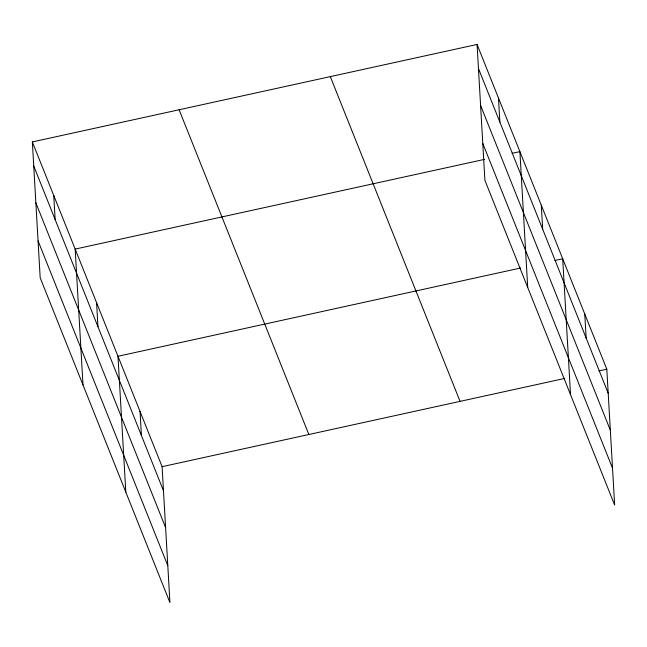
<?xml version="1.0" encoding="UTF-8"?>
<svg xmlns="http://www.w3.org/2000/svg" width="647" height="647" viewBox="0 0 647 647"><rect width="100%" height="100%" fill="white"/><g stroke="black" fill="none" stroke-linecap="round" stroke-linejoin="round"><path stroke-width="0.97" d="M32.35 141.928L162.098 466.673L169.926 602.551L40.187 277.798L32.35 141.928L477.074 44.449L606.813 369.202L614.65 505.072L484.902 180.327L477.074 44.449M484.668 159.34L75.165 249.095L83.002 384.965M512.06 153.331L519.889 151.616L527.717 287.494M520.633 268.012L117.98 356.262L125.817 492.132M554.875 260.506L562.704 258.784L570.533 394.662M162.098 466.673L564.742 378.422M598.985 370.917L606.813 369.202M478.457 68.509L608.204 393.263M480.584 105.412L610.331 430.158M482.775 143.424L612.523 468.177M330.31 76.621L460.057 401.366M179.106 109.755L308.854 434.509M33.741 165.988L163.481 490.733M35.868 202.883L165.608 527.637M38.06 240.902L167.799 565.648M584.759 313.997L586.15 338.058M541.296 205.204L542.679 229.264M498.481 98.037L499.864 122.097M140.035 411.468L141.426 435.528M96.573 302.675L97.964 326.735M53.758 195.507L55.149 219.568"/></g></svg>
